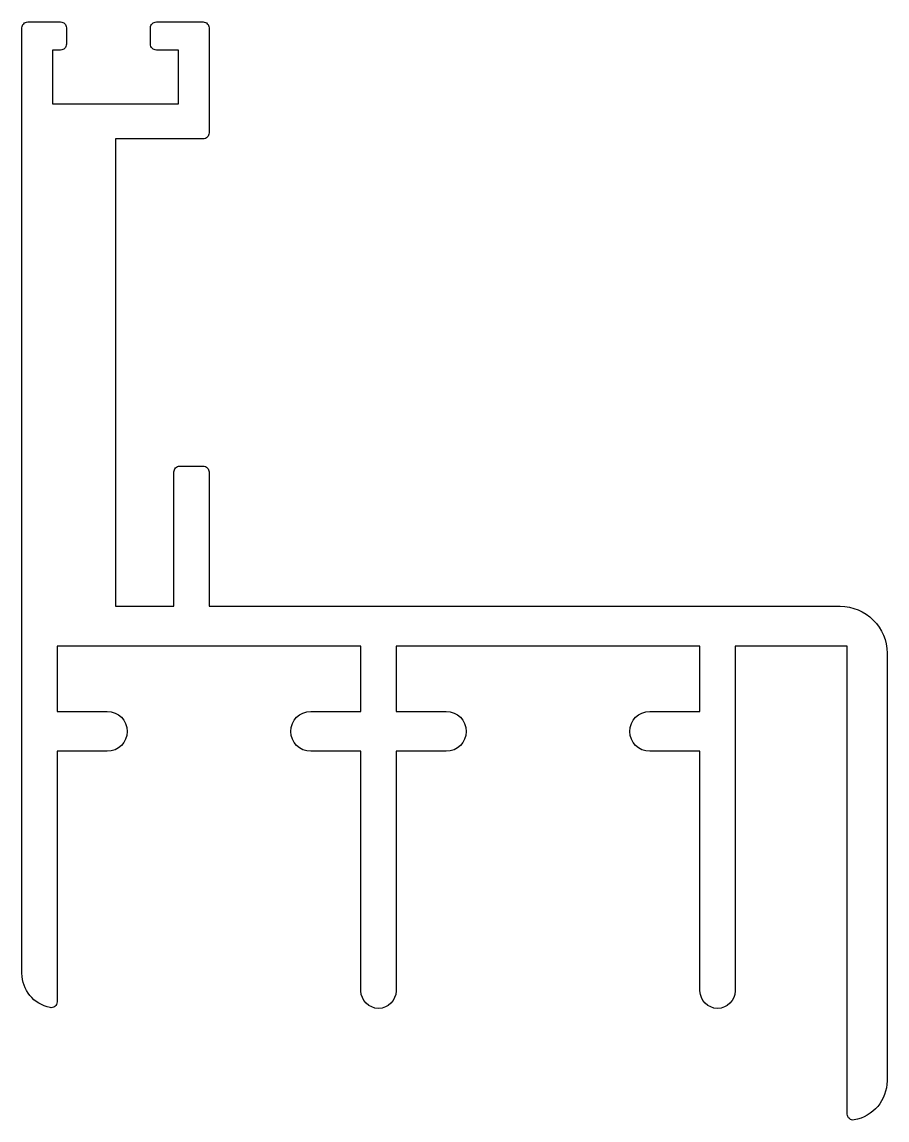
# Model space of a CAD drawing. Extents: x 260.6 to 297.6, y 278.6 to 325.6.
import ezdxf

# ---------------------------------------------------------------- set-up
doc = ezdxf.new("R2010")
doc.units = 0
doc.layers.get('0').update_dxf_attribs({"linetype": 'CONTINUOUS'})

msp = doc.modelspace()

# ---------------------------------------------------------------- linework, layer by layer
msp.add_lwpolyline([(297.594, 298.6), (297.594, 280.3, -0.364325), (296.187, 278.626, -0.465926), (295.894, 278.872), (295.894, 298.9), (291.094, 298.9), (291.094, 284.15, -1), (289.594, 284.15), (289.594, 294.4), (287.444, 294.4, -1), (287.444, 296.1), (289.594, 296.1), (289.594, 298.9), (276.594, 298.9), (276.594, 296.1), (278.744, 296.1, -1), (278.744, 294.4), (276.594, 294.4), (276.594, 284.15, -1), (275.094, 284.15), (275.094, 294.4), (272.944, 294.4, -1), (272.944, 296.1), (275.094, 296.1), (275.094, 298.9), (262.094, 298.9), (262.094, 296.1), (264.244, 296.1, -1), (264.244, 294.4), (262.094, 294.4), (262.094, 283.676, -0.474498), (261.794, 283.431, -0.356394), (260.594, 284.9), (260.594, 300.6), (260.594, 325.35, -0.414214), (260.844, 325.6), (262.244, 325.6, -0.414214), (262.494, 325.35), (262.494, 324.65, -0.414214), (262.244, 324.4), (261.894, 324.4), (261.894, 322.1), (267.294, 322.1), (267.294, 324.4), (266.344, 324.4, -0.414214), (266.094, 324.65), (266.094, 325.35, -0.414214), (266.344, 325.6), (268.344, 325.6, -0.414214), (268.594, 325.35), (268.594, 320.85, -0.414214), (268.344, 320.6), (264.594, 320.6), (264.594, 300.6), (265.594, 300.6), (267.094, 300.6), (267.094, 306.35, -0.414214), (267.344, 306.6), (268.344, 306.6, -0.414214), (268.594, 306.35), (268.594, 300.6), (295.594, 300.6, -0.414214)], format="xyb", close=True)

doc.saveas('drawing.dxf')
